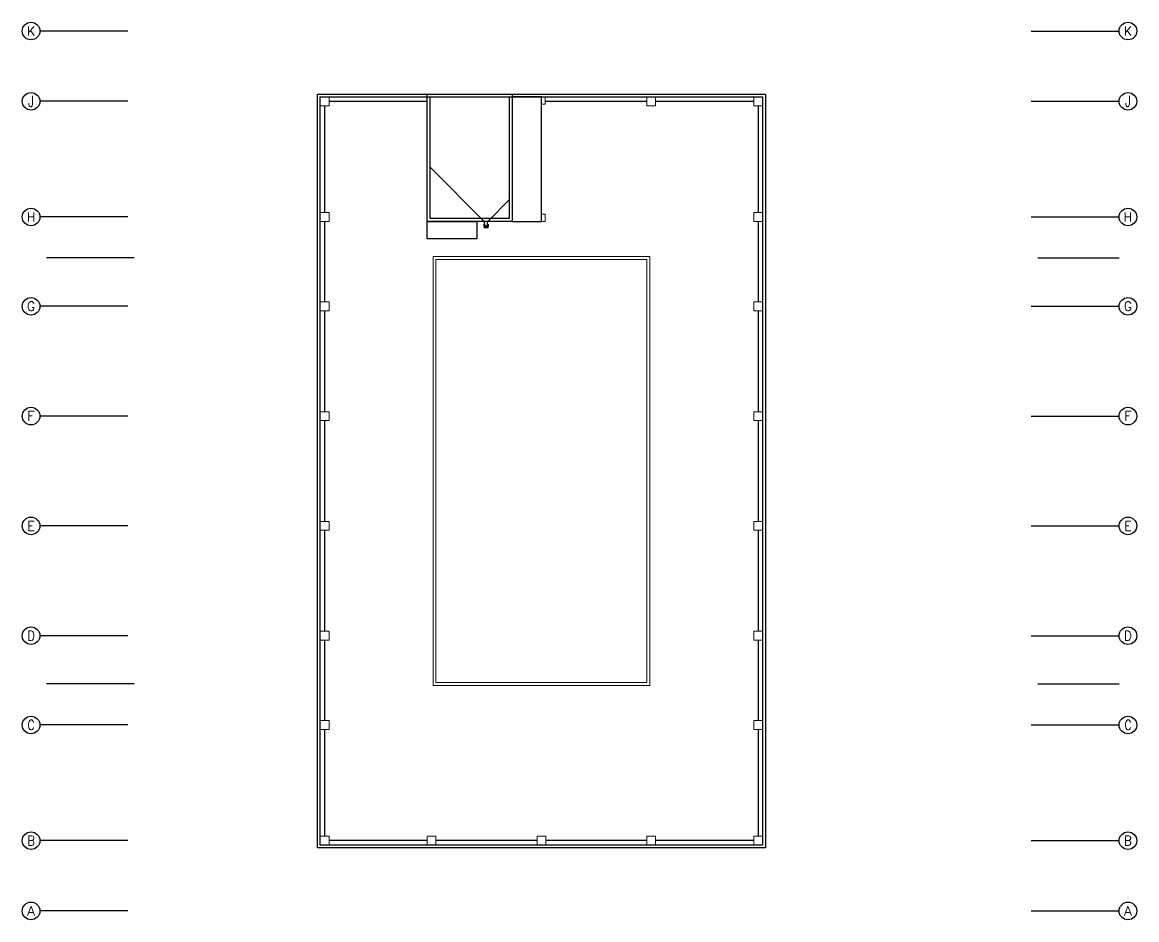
# Model space of a CAD drawing. Extents: x -55438775289 to -98440, y -7665632576 to 9496667396.
# Drawn here: x -209427 to -133327, y -305420 to -244120 of the extents above; entities that cross this region are included whole.
import ezdxf
from ezdxf.enums import TextEntityAlignment as Align

# ---------------------------------------------------------------- set-up
doc = ezdxf.new("R2010")
doc.units = 0
doc.header["$LTSCALE"] = 1000
doc.linetypes.add('行政综合楼底图$0$DASH', pattern=[0.35, 0.25, -0.1])
doc.layers.get('0').update_dxf_attribs({"linetype": 'CONTINUOUS'})
for name, color, linetype in [('0AR', 8, 'CONTINUOUS'), ('行政综合楼底图$0$AXIS', 8, 'CONTINUOUS'), ('行政综合楼底图$0$AXIS_TEXT', 8, 'CONTINUOUS'), ('行政综合楼底图$0$E_LINE', 8, 'CONTINUOUS'), ('行政综合楼底图$0$LINE', 8, 'CONTINUOUS'), ('行政综合楼底图$0$LVTRY', 8, 'CONTINUOUS'), ('行政综合楼底图$0$WATER', 8, 'CONTINUOUS'), ('行政综合楼底图$0$钢构--柱', 8, 'CONTINUOUS')]:
    doc.layers.add(name, color=color, linetype=linetype)
for name, color, linetype, lineweight in [('行政综合楼底图$0$_0', 8, 'CONTINUOUS', 0), ('行政综合楼底图$0$COLU', 8, 'CONTINUOUS', 30), ('行政综合楼底图$0$砼柱', 8, 'CONTINUOUS', 35)]:
    doc.layers.add(name, color=color, linetype=linetype, lineweight=lineweight)
doc.styles.add('行政综合楼底图$0$_TCH_AXIS', font='COMPLEX', dxfattribs={"bigfont": 'GBCBIG'})
doc.styles.add('行政综合楼底图$0$COMPLEX', font='COMPLEX')

# ---------------------------------------------------------------- blocks, each defined once
blk = doc.blocks.new('行政综合楼底图$0$p6tusru456yqa45yayrearia')
at = {"layer": '行政综合楼底图$0$COLU', "lineweight": 15}
for points in [[(1612223, 10489), (1611623, 10489), (1611623, 9889), (1612223, 9889)], [(1634523, 10489), (1633923, 10489), (1633923, 9889), (1634523, 9889)], [(1641823, 10489), (1641223, 10489), (1641223, 9889), (1641823, 9889)], [(1612223, 2589), (1611623, 2589), (1611623, 1989), (1612223, 1989)], [(1641823, 2589), (1641223, 2589), (1641223, 1989), (1641823, 1989)], [(1612223, -3511), (1611623, -3511), (1611623, -4111), (1612223, -4111)], [(1641823, -3511), (1641223, -3511), (1641223, -4111), (1641823, -4111)], [(1612223, -11011), (1611623, -11011), (1611623, -11611), (1612223, -11611)], [(1641823, -11011), (1641223, -11011), (1641223, -11611), (1641823, -11611)], [(1612223, -18511), (1611623, -18511), (1611623, -19111), (1612223, -19111)], [(1641823, -18511), (1641223, -18511), (1641223, -19111), (1641823, -19111)], [(1612223, -26011), (1611623, -26011), (1611623, -26611), (1612223, -26611)], [(1641823, -26011), (1641223, -26011), (1641223, -26611), (1641823, -26611)], [(1612223, -32111), (1611623, -32111), (1611623, -32711), (1612223, -32711)], [(1641823, -32111), (1641223, -32111), (1641223, -32711), (1641823, -32711)], [(1612223, -40011), (1611623, -40011), (1611623, -40611), (1612223, -40611)], [(1619523, -40011), (1618923, -40011), (1618923, -40611), (1619523, -40611)], [(1627023, -40011), (1626423, -40011), (1626423, -40611), (1627023, -40611)], [(1634523, -40011), (1633923, -40011), (1633923, -40611), (1634523, -40611)], [(1641823, -40011), (1641223, -40011), (1641223, -40611), (1641823, -40611)]]:
    blk.add_lwpolyline(points, close=True, dxfattribs=at)
for points in [[(1626723, 9989), (1626973, 9989), (1626973, 10489), (1626723, 10489)], [(1626723, 1989), (1626723, 1989), (1626973, 1989), (1626973, 2489), (1626723, 2489)]]:
    blk.add_lwpolyline(points, dxfattribs=at)
blk = doc.blocks.new('行政综合楼底图$0$fasildajtuatrkktllthsfhgsg')
at = {"layer": '行政综合楼底图$0$E_LINE'}
for points in [[(-32275, 33573), (-1675, 33573), (-1675, -17927), (-32275, -17927)], [(-32075, 33373), (-1875, 33373), (-1875, -17727), (-32075, -17727)]]:
    blk.add_lwpolyline(points, close=True, dxfattribs=at)
blk = doc.blocks.new('行政综合楼底图$0$儿童房给如果')
at = {"layer": '行政综合楼底图$0$WATER', "linetype": '行政综合楼底图$0$DASH', "ltscale": 0.1}
for p, q in [((368439, 688329), (368439, 688539)), ((368739, 688539), (368439, 688539)), ((368449, 688329), (368449, 688529)), ((368729, 688529), (368449, 688529)), ((368524, 688509), (368469, 688129)), ((368654, 688509), (368708, 688129)), ((368729, 688329), (368729, 688529)), ((368739, 688329), (368739, 688539))]:
    blk.add_line(p, q, dxfattribs=at)
blk.add_lwpolyline([(368654, 688509), (368524, 688509)], dxfattribs=at)
blk.add_circle((368589, 688454), 55, dxfattribs=at)
blk = doc.blocks.new('行政综合楼底图$0$_AXISO')
blk.add_circle((0, 0), 0.5)
at = {"layer": '行政综合楼底图$0$AXIS_TEXT', "style": '行政综合楼底图$0$COMPLEX', "width": 1.041667}
blk.add_attdef('A', text='', height=0.56, dxfattribs=at).set_placement((-0.25, -0.28), (0.25, -0.28), align=Align.FIT)
blk = doc.blocks.new('行政综合楼底图')
at = {"layer": '行政综合楼底图$0$AXIS'}
for p, q in [((-867630, -460865), (-873630, -460865)), ((-805930, -460865), (-799930, -460865)), ((-867630, -465665), (-873630, -465665)), ((-805930, -465665), (-799930, -465665)), ((-867630, -473565), (-873630, -473565)), ((-805930, -473565), (-799930, -473565)), ((-867180, -476365), (-873180, -476365)), ((-805480, -476365), (-799930, -476365)), ((-867630, -479665), (-873630, -479665)), ((-805930, -479665), (-799930, -479665)), ((-867630, -487165), (-873630, -487165)), ((-805930, -487165), (-799930, -487165)), ((-867630, -494665), (-873630, -494665)), ((-805930, -494665), (-799930, -494665)), ((-867630, -502165), (-873630, -502165)), ((-805930, -502165), (-799930, -502165)), ((-867180, -505465), (-873180, -505465)), ((-805480, -505465), (-799930, -505465)), ((-867630, -508265), (-873630, -508265)), ((-805930, -508265), (-799930, -508265)), ((-867630, -516165), (-873630, -516165)), ((-805930, -516165), (-799930, -516165)), ((-867630, -520965), (-873630, -520965)), ((-805930, -520965), (-799930, -520965))]:
    blk.add_line(p, q, dxfattribs=at)
at = {"layer": '行政综合楼底图$0$LINE'}
for points in [[(-853880, -465665), (-847180, -465665)], [(-839130, -465665), (-832180, -465665)], [(-831580, -465665), (-824880, -465665)], [(-854180, -473265), (-854180, -465965)], [(-824580, -465965), (-824580, -473265)], [(-854180, -479365), (-854180, -473865)], [(-824580, -473865), (-824580, -479365)], [(-854180, -486865), (-854180, -479965)], [(-824580, -479965), (-824580, -486865)], [(-854180, -494365), (-854180, -487465)], [(-824580, -487465), (-824580, -494365)], [(-854180, -501865), (-854180, -494965)], [(-824580, -494965), (-824580, -501865)], [(-854180, -507965), (-854180, -502465)], [(-824580, -502465), (-824580, -507965)], [(-854180, -515865), (-854180, -508565)], [(-824580, -508565), (-824580, -515865)], [(-847180, -516165), (-853880, -516165)], [(-839680, -516165), (-846580, -516165)], [(-832180, -516165), (-839080, -516165)], [(-824880, -516165), (-831580, -516165)]]:
    blk.add_lwpolyline(points, dxfattribs=at)
blk.add_lwpolyline([(-847180, -473865), (-843780, -473865), (-843780, -475065), (-847180, -475065)], close=True, dxfattribs=at)
at = {"layer": '行政综合楼底图$0$AXIS'}
ref = blk.add_blockref('行政综合楼底图$0$_AXISO', (-874230, -460865), dxfattribs=dict(at, xscale=1200, yscale=1200, zscale=1200))
ref.add_attrib('A', 'K', dxfattribs={"layer": '行政综合楼底图$0$AXIS_TEXT', "height": 623, "style": '行政综合楼底图$0$_TCH_AXIS'}).set_placement((-874512, -461177), (-873948, -461177), align=Align.FIT)
ref = blk.add_blockref('行政综合楼底图$0$_AXISO', (-799330, -460865), dxfattribs=dict(at, xscale=1200, yscale=1200, zscale=1200))
ref.add_attrib('A', 'K', dxfattribs={"layer": '行政综合楼底图$0$AXIS_TEXT', "height": 623, "style": '行政综合楼底图$0$_TCH_AXIS'}).set_placement((-799612, -461177), (-799048, -461177), align=Align.FIT)
ref = blk.add_blockref('行政综合楼底图$0$_AXISO', (-874230, -465665), dxfattribs=dict(at, xscale=1200, yscale=1200, zscale=1200))
ref.add_attrib('A', 'J', dxfattribs={"layer": '行政综合楼底图$0$AXIS_TEXT', "height": 744, "style": '行政综合楼底图$0$_TCH_AXIS'}).set_placement((-874425, -466037), (-874035, -466037), align=Align.FIT)
ref = blk.add_blockref('行政综合楼底图$0$_AXISO', (-799330, -465665), dxfattribs=dict(at, xscale=1200, yscale=1200, zscale=1200))
ref.add_attrib('A', 'J', dxfattribs={"layer": '行政综合楼底图$0$AXIS_TEXT', "height": 744, "style": '行政综合楼底图$0$_TCH_AXIS'}).set_placement((-799525, -466037), (-799135, -466037), align=Align.FIT)
ref = blk.add_blockref('行政综合楼底图$0$_AXISO', (-874230, -473565), dxfattribs=dict(at, xscale=1200, yscale=1200, zscale=1200))
ref.add_attrib('A', 'H', dxfattribs={"layer": '行政综合楼底图$0$AXIS_TEXT', "height": 608, "style": '行政综合楼底图$0$_TCH_AXIS'}).set_placement((-874520, -473870), (-873940, -473870), align=Align.FIT)
ref = blk.add_blockref('行政综合楼底图$0$_AXISO', (-799330, -473565), dxfattribs=dict(at, xscale=1200, yscale=1200, zscale=1200))
ref.add_attrib('A', 'H', dxfattribs={"layer": '行政综合楼底图$0$AXIS_TEXT', "height": 608, "style": '行政综合楼底图$0$_TCH_AXIS'}).set_placement((-799620, -473870), (-799040, -473870), align=Align.FIT)
ref = blk.add_blockref('行政综合楼底图$0$_AXISO', (-874230, -479665), dxfattribs=dict(at, xscale=1200, yscale=1200, zscale=1200))
ref.add_attrib('A', 'G', dxfattribs={"layer": '行政综合楼底图$0$AXIS_TEXT', "height": 638, "style": '行政综合楼底图$0$_TCH_AXIS'}).set_placement((-874503, -479984), (-873957, -479984), align=Align.FIT)
ref = blk.add_blockref('行政综合楼底图$0$_AXISO', (-799330, -479665), dxfattribs=dict(at, xscale=1200, yscale=1200, zscale=1200))
ref.add_attrib('A', 'G', dxfattribs={"layer": '行政综合楼底图$0$AXIS_TEXT', "height": 638, "style": '行政综合楼底图$0$_TCH_AXIS'}).set_placement((-799603, -479984), (-799057, -479984), align=Align.FIT)
ref = blk.add_blockref('行政综合楼底图$0$_AXISO', (-874230, -487165), dxfattribs=dict(at, xscale=1200, yscale=1200, zscale=1200))
ref.add_attrib('A', 'F', dxfattribs={"layer": '行政综合楼底图$0$AXIS_TEXT', "height": 668, "style": '行政综合楼底图$0$_TCH_AXIS'}).set_placement((-874485, -487500), (-873975, -487500), align=Align.FIT)
ref = blk.add_blockref('行政综合楼底图$0$_AXISO', (-799330, -487165), dxfattribs=dict(at, xscale=1200, yscale=1200, zscale=1200))
ref.add_attrib('A', 'F', dxfattribs={"layer": '行政综合楼底图$0$AXIS_TEXT', "height": 668, "style": '行政综合楼底图$0$_TCH_AXIS'}).set_placement((-799585, -487500), (-799075, -487500), align=Align.FIT)
ref = blk.add_blockref('行政综合楼底图$0$_AXISO', (-874230, -494665), dxfattribs=dict(at, xscale=1200, yscale=1200, zscale=1200))
ref.add_attrib('A', 'E', dxfattribs={"layer": '行政综合楼底图$0$AXIS_TEXT', "height": 668, "style": '行政综合楼底图$0$_TCH_AXIS'}).set_placement((-874485, -495000), (-873975, -495000), align=Align.FIT)
ref = blk.add_blockref('行政综合楼底图$0$_AXISO', (-799330, -494665), dxfattribs=dict(at, xscale=1200, yscale=1200, zscale=1200))
ref.add_attrib('A', 'E', dxfattribs={"layer": '行政综合楼底图$0$AXIS_TEXT', "height": 668, "style": '行政综合楼底图$0$_TCH_AXIS'}).set_placement((-799585, -495000), (-799075, -495000), align=Align.FIT)
ref = blk.add_blockref('行政综合楼底图$0$_AXISO', (-874230, -502165), dxfattribs=dict(at, xscale=1200, yscale=1200, zscale=1200))
ref.add_attrib('A', 'D', dxfattribs={"layer": '行政综合楼底图$0$AXIS_TEXT', "height": 653, "style": '行政综合楼底图$0$_TCH_AXIS'}).set_placement((-874494, -502492), (-873966, -502492), align=Align.FIT)
ref = blk.add_blockref('行政综合楼底图$0$_AXISO', (-799330, -502165), dxfattribs=dict(at, xscale=1200, yscale=1200, zscale=1200))
ref.add_attrib('A', 'D', dxfattribs={"layer": '行政综合楼底图$0$AXIS_TEXT', "height": 653, "style": '行政综合楼底图$0$_TCH_AXIS'}).set_placement((-799594, -502492), (-799066, -502492), align=Align.FIT)
ref = blk.add_blockref('行政综合楼底图$0$_AXISO', (-874230, -508265), dxfattribs=dict(at, xscale=1200, yscale=1200, zscale=1200))
ref.add_attrib('A', 'C', dxfattribs={"layer": '行政综合楼底图$0$AXIS_TEXT', "height": 684, "style": '行政综合楼底图$0$_TCH_AXIS'}).set_placement((-874474, -508607), (-873986, -508607), align=Align.FIT)
ref = blk.add_blockref('行政综合楼底图$0$_AXISO', (-799330, -508265), dxfattribs=dict(at, xscale=1200, yscale=1200, zscale=1200))
ref.add_attrib('A', 'C', dxfattribs={"layer": '行政综合楼底图$0$AXIS_TEXT', "height": 684, "style": '行政综合楼底图$0$_TCH_AXIS'}).set_placement((-799574, -508607), (-799086, -508607), align=Align.FIT)
ref = blk.add_blockref('行政综合楼底图$0$_AXISO', (-874230, -516165), dxfattribs=dict(at, xscale=1200, yscale=1200, zscale=1200))
ref.add_attrib('A', 'B', dxfattribs={"layer": '行政综合楼底图$0$AXIS_TEXT', "height": 653, "style": '行政综合楼底图$0$_TCH_AXIS'}).set_placement((-874494, -516492), (-873966, -516492), align=Align.FIT)
ref = blk.add_blockref('行政综合楼底图$0$_AXISO', (-799330, -516165), dxfattribs=dict(at, xscale=1200, yscale=1200, zscale=1200))
ref.add_attrib('A', 'B', dxfattribs={"layer": '行政综合楼底图$0$AXIS_TEXT', "height": 653, "style": '行政综合楼底图$0$_TCH_AXIS'}).set_placement((-799594, -516492), (-799066, -516492), align=Align.FIT)
ref = blk.add_blockref('行政综合楼底图$0$_AXISO', (-874230, -520965), dxfattribs=dict(at, xscale=1200, yscale=1200, zscale=1200))
ref.add_attrib('A', 'A', dxfattribs={"layer": '行政综合楼底图$0$AXIS_TEXT', "height": 638, "style": '行政综合楼底图$0$_TCH_AXIS'}).set_placement((-874503, -521284), (-873957, -521284), align=Align.FIT)
ref = blk.add_blockref('行政综合楼底图$0$_AXISO', (-799330, -520965), dxfattribs=dict(at, xscale=1200, yscale=1200, zscale=1200))
ref.add_attrib('A', 'A', dxfattribs={"layer": '行政综合楼底图$0$AXIS_TEXT', "height": 638, "style": '行政综合楼底图$0$_TCH_AXIS'}).set_placement((-799603, -521284), (-799057, -521284), align=Align.FIT)
at = {"layer": '行政综合楼底图$0$砼柱', "color": 3, "lineweight": 15}
blk.add_blockref('行政综合楼底图$0$p6tusru456yqa45yayrearia', (-2466103, -475855), dxfattribs=at)
blk.add_blockref('行政综合楼底图$0$fasildajtuatrkktllthsfhgsg', (-822405, -498738))
for points in [[(-847180, -465165), (-841380, -465165), (-841380, -473865), (-847180, -473865)], [(-846980, -465365), (-841580, -465365), (-841580, -473665), (-846980, -473665)]]:
    blk.add_lwpolyline(points, close=True)
at = {"layer": '行政综合楼底图$0$_0'}
for points in [[(-846780, -476265), (-831980, -476265), (-831980, -505565), (-846780, -505565)], [(-846580, -476465), (-832180, -476465), (-832180, -505365), (-846580, -505365)]]:
    blk.add_lwpolyline(points, close=True, dxfattribs=at)
at = {"layer": '行政综合楼底图$0$LINE'}
blk.add_lwpolyline([(-841380, -465465), (-841380, -470140), (-841380, -473865), (-839380, -473865), (-839380, -465365), (-840180, -465365), (-841380, -465365), (-841380, -465465)], dxfattribs=at)
at = {"layer": '行政综合楼底图$0$LVTRY'}
for p, q in [((-843280, -473865), (-846980, -470165)), ((-843041, -473865), (-841580, -472405))]:
    blk.add_line(p, q, dxfattribs=at)
at = {"layer": '行政综合楼底图$0$_0', "rotation": 180}
blk.add_blockref('行政综合楼底图$0$儿童房给如果', (-474572, 214263), dxfattribs=at)

msp = doc.modelspace()

# ---------------------------------------------------------------- block references
at = {"layer": '0AR'}
msp.add_blockref('行政综合楼底图', (665403, 216146), dxfattribs=at)

doc.saveas('drawing.dxf')
